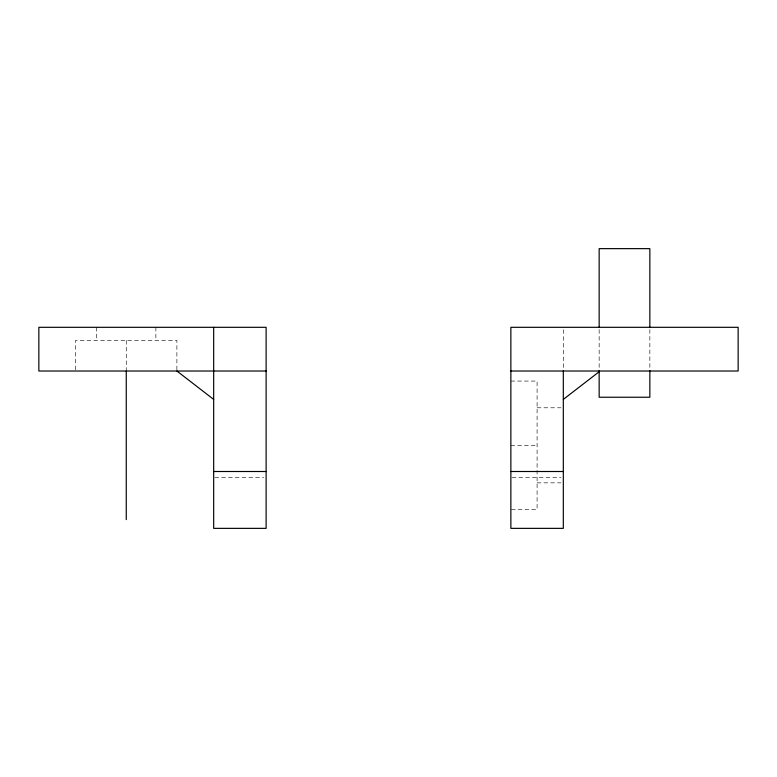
<?xml version="1.0" encoding="UTF-8"?>
<svg xmlns="http://www.w3.org/2000/svg" width="777" height="777" viewBox="0 0 777 777"><rect width="100%" height="100%" fill="white"/><g stroke="black" fill="none" stroke-linecap="round" stroke-linejoin="round"><path stroke-width="0.58" stroke-dasharray="3.88 2.91" d="M510.868 381.07L537.092 381.07L537.092 509.566L510.868 509.566M537.092 407.789L560.936 407.789M510.868 445.318L537.092 445.318M214.87 477.622L263.733 477.622M512.062 477.622L560.936 477.622M537.092 482.847L560.936 482.847M649.854 329.584L649.854 369.454M599.154 329.584L599.154 369.454M563.315 329.739L563.315 369.803M176.894 369.842L176.894 340.423L75.631 340.423L75.631 369.842M155.876 327.311L155.876 340.423M126.262 340.423L126.262 369.842M96.639 327.311L96.639 340.423"/><path stroke-width="1.17" d="M563.315 399.407L599.154 371.746M266.123 371.017L38.85 371.017L38.85 327.311L266.123 327.311L266.123 528.36L213.675 528.36L213.675 327.311M510.868 371.017L738.15 371.017L738.14 327.311L510.868 327.311L510.868 528.36L563.315 528.36L563.315 370.93M213.675 471.503L266.123 471.503M510.868 471.503L563.315 471.503M176.894 371.017L213.675 399.407M649.854 327.166L649.854 248.64L599.154 248.64L599.154 327.166M649.854 370.658L649.854 397.241L599.154 397.241L599.154 370.658M126.262 371.017L126.262 519.619"/></g></svg>
